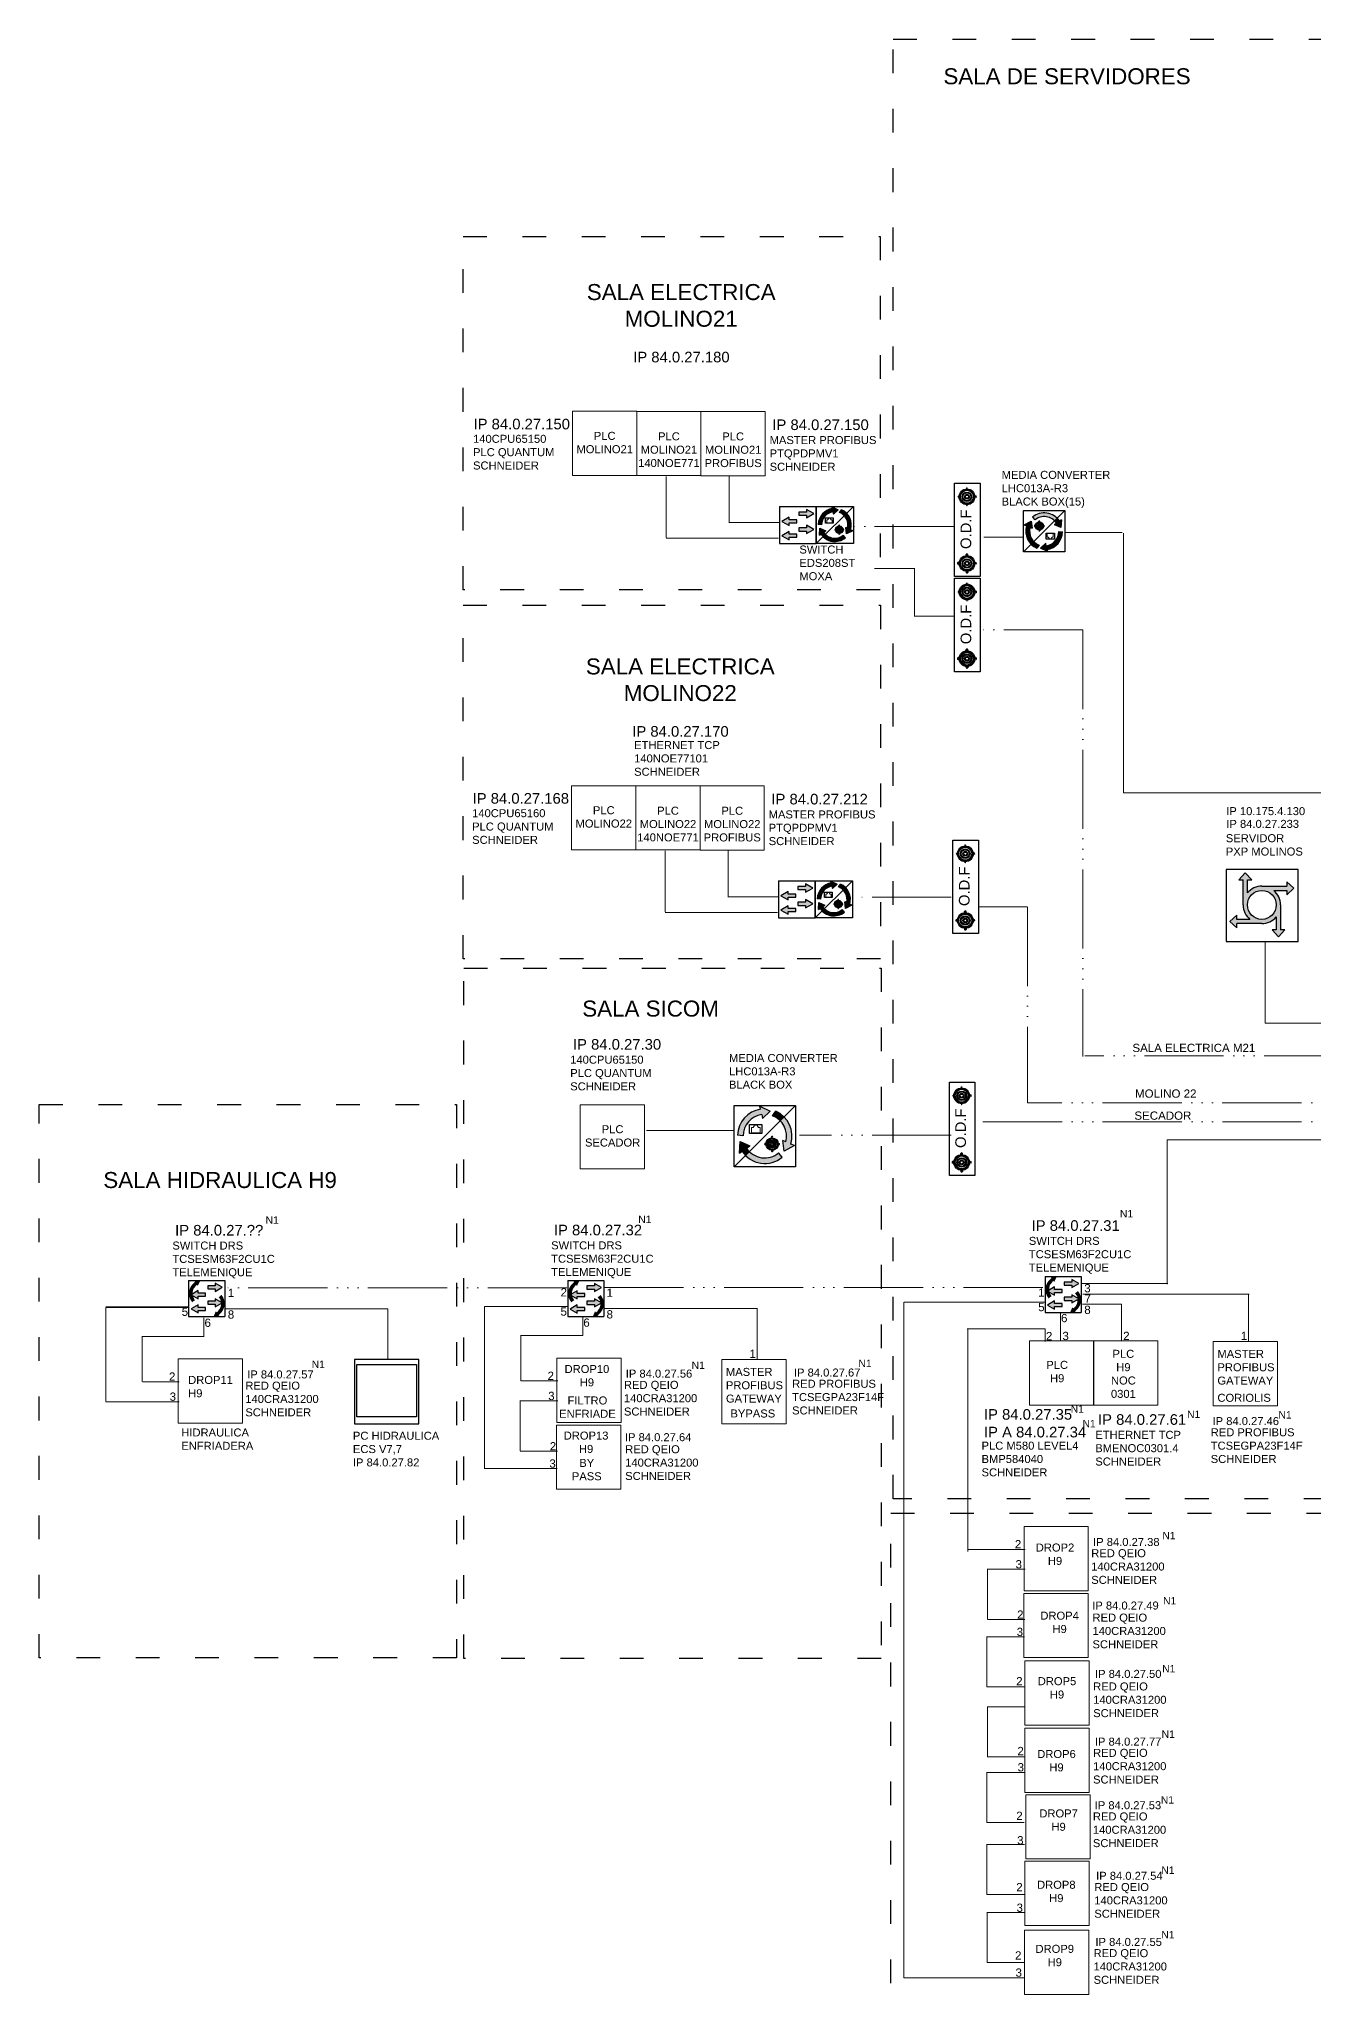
# Model space of a CAD drawing. Header units: millimetres. Extents: x 613 to 2691, y 4464 to 5516.
# Drawn here: x 663 to 1050, y 4907 to 5501 of the extents above; entities that cross this region are included whole.
import ezdxf
from ezdxf.enums import TextEntityAlignment as Align

# ---------------------------------------------------------------- set-up
doc = ezdxf.new("R2010")
doc.units = ezdxf.units.MM
doc.linetypes.add('ACAD_ISO03W100', pattern=[30, 12, -18])
doc.linetypes.add('ACAD_ISO06W100', pattern=[36, 24, -3, 0, -3, 0, -3, 0, -3])
doc.layers.add('LETRAS', color=7, linetype='Continuous', lineweight=5)
doc.layers.add('RACK', color=7, linetype='Continuous', lineweight=30)
doc.layers.add('Línea F.O', color=7, linetype='ACAD_ISO06W100')
doc.layers.add('SEGMENTADA', color=7, linetype='ACAD_ISO03W100')
doc.styles.get("Standard").update_dxf_attribs({"font": 'arial.ttf'})

# ---------------------------------------------------------------- blocks, each defined once
blk = doc.blocks.new('pc')
blk.add_lwpolyline([(7.77, 8.9), (-12.31, 8.9), (-12.31, -11.17), (7.77, -11.17)], close=True)
at = {"layer": 'Línea F.O'}
blk.add_lwpolyline([(-11.57, 7.31), (7.09, 7.31), (7.09, -9.03), (-11.57, -9.03)], close=True, dxfattribs=at)
blk = doc.blocks.new('Conversor Ethernet-FO')
h = blk.add_hatch(color=256)
h.dxf.hatch_style = 1
h.paths.add_polyline_path([(0.00454, 0.00483), (0.00576, 0.00605, 0.387732), (-0.00573, 0.00659), (-0.00461, 0.00527, -0.38711)])
h = blk.add_hatch(color=256)
h.dxf.hatch_style = 1
h.paths.add_polyline_path([(-0.00685, 0.00179), (-0.00594, 0.0014), (-0.00635, 0.00466), (-0.00956, 0.00298), (-0.00845, 0.00249, 0.276597), (-0.00631, -0.00601), (-0.00508, -0.00479, -0.268518)])
h = blk.add_hatch(color=256)
h.dxf.hatch_style = 1
h.paths.add_polyline_path([(-0.00478, 0.00268, 0.553301), (-0.00478, 0.00229), (-0.00448, 0.00229, -0.025083), (-0.00449, 0.00248, -0.025934), (-0.00448, 0.00268)])
h.paths.add_polyline_path([(-0.00034, 0.00268), (-0.00064, 0.00268, -0.026557), (-0.00063, 0.00248, -0.024461), (-0.00064, 0.00229), (-0.00034, 0.00229, 0.553301)])
h.paths.add_polyline_path([(-0.00276, 0.0044, -0.051051), (-0.00236, 0.0044), (-0.00236, 0.0047, 0.553301), (-0.00276, 0.0047)])
h.paths.add_polyline_path([(-0.00276, 0.00026, 0.553301), (-0.00236, 0.00026), (-0.00236, 0.00056, -0.051051), (-0.00276, 0.00056)])
h = blk.add_hatch(color=256)
h.dxf.hatch_style = 1
h.paths.add_polyline_path([(-0.00449, 0.00248, 1), (-0.00063, 0.00248, 1)])
h.paths.add_polyline_path([(-0.00097, 0.00248, -1), (-0.00415, 0.00248, -1)], flags=16)
h.paths.add_polyline_path([(-0.00139, 0.00248, -1), (-0.00373, 0.00248, -1)], flags=0)
h.paths.add_polyline_path([(-0.00158, 0.00248, -1), (-0.00354, 0.00248, -1)], flags=0)
h.paths.add_polyline_path([(-0.00198, 0.00248, -1), (-0.00314, 0.00248, -1)], flags=0)
h.paths.add_polyline_path([(-0.00216, 0.00248, -1), (-0.00296, 0.00248, -1)], flags=0)
h = blk.add_hatch(color=256)
h.dxf.hatch_style = 1
h.paths.add_polyline_path([(-0.00373, 0.00248, 1), (-0.00139, 0.00248, 1)])
h.paths.add_polyline_path([(-0.00158, 0.00248, -1), (-0.00354, 0.00248, -1)], flags=16)
h.paths.add_polyline_path([(-0.00198, 0.00248, -1), (-0.00314, 0.00248, -1)], flags=0)
h.paths.add_polyline_path([(-0.00216, 0.00248, -1), (-0.00296, 0.00248, -1)], flags=0)
h = blk.add_hatch(color=256)
h.dxf.hatch_style = 1
h.paths.add_polyline_path([(-0.00314, 0.00248, 1), (-0.00198, 0.00248, 1)])
h.paths.add_polyline_path([(-0.00216, 0.00248, -1), (-0.00296, 0.00248, -1)], flags=16)
h = blk.add_hatch(color=256)
h.dxf.hatch_style = 1
h.paths.add_polyline_path([(0.00765, 0.00532), (0.00683, 0.00475, 0.049421), (0.00576, 0.00605), (0.00454, 0.00483, -0.050348), (0.0054, 0.00377), (0.00439, 0.00308), (0.00738, 0.00171)])
h = blk.add_hatch(color=256)
h.dxf.hatch_style = 1
h.paths.add_polyline_path([(-0.00508, -0.00479), (-0.00631, -0.00601, 0.093164), (-0.0037, -0.00779), (-0.00266, -0.00635, -0.106981)])
h = blk.add_hatch(color=256)
h.dxf.hatch_style = 1
h.paths.add_polyline_path([(0.00068, -0.00671), (0.00042, -0.00552), (-0.00198, -0.00776), (0.00125, -0.00938), (0.00104, -0.00841, 0.360133), (0.00825, -0.00026), (0.00653, -0.00003, -0.371354)])
for p, q in [((-0.00984, 0.0096), (0.00931, 0.0096)), ((-0.00984, -0.00954), (-0.00984, 0.0096)), ((0.00931, 0.0096), (-0.00984, -0.00954)), ((-0.00573, 0.00659), (-0.00461, 0.00527)), ((0.00931, 0.0096), (0.00931, -0.00954)), ((-0.00956, 0.00298), (-0.00635, 0.00466)), ((-0.00956, 0.00298), (-0.00845, 0.00249)), ((-0.00685, 0.00179), (-0.00594, 0.0014)), ((-0.00635, 0.00466), (-0.00594, 0.0014)), ((-0.00448, 0.00268), (-0.00478, 0.00268)), ((-0.00448, 0.00229), (-0.00478, 0.00229)), ((-0.00276, 0.00441), (-0.00276, 0.0047)), ((-0.00236, 0.00441), (-0.00236, 0.0047)), ((-0.00236, 0.00056), (-0.00236, 0.00026)), ((-0.00064, 0.00268), (-0.00034, 0.00268)), ((-0.00064, 0.00229), (-0.00034, 0.00229)), ((0.0054, 0.00377), (0.00439, 0.00308)), ((0.00738, 0.00171), (0.00439, 0.00308)), ((0.00765, 0.00532), (0.00683, 0.00475)), ((0.00765, 0.00532), (0.00738, 0.00171)), ((-0.00198, -0.00776), (0.00042, -0.00552)), ((0.00068, -0.00671), (0.00042, -0.00552)), ((0.00653, -0.00003), (0.00825, -0.00026)), ((0.00931, -0.00954), (-0.00984, -0.00954)), ((-0.00266, -0.00635), (-0.0037, -0.00779)), ((0.00125, -0.00938), (-0.00198, -0.00776)), ((0.00104, -0.00841), (0.00125, -0.00938))]:
    blk.add_line(p, q)
blk.add_lwpolyline([(0.00061, -0.00086), (0.00446, -0.00086), (0.00446, -0.00359), (0.00061, -0.00359)], close=True)
for radius in [0.00193, 0.00159, 0.00117, 0.000976, 0.000584, 0.000396]:
    blk.add_circle((-0.00256, 0.00248), radius)
for centre, radius, start, end in [((-0.00028, 0.00002), 0.00853, 33.6411, 129.72999), ((-0.00028, 0.00002), 0.0068, 33.4186, 129.59548), ((-0.00028, 0.00002), 0.00853, 163.19641, 246.33177), ((-0.00028, 0.00002), 0.0068, 164.93063, 249.47743), ((-0.00466, 0.00248), 0.000232, 122.08839, 237.91161), ((-0.00256, 0.00458), 0.000232, 32.08839, 147.91161), ((-0.00256, 0.00038), 0.000232, 212.08839, 327.91161), ((-0.00046, 0.00249), 0.000232, 302.08839, 57.91161), ((-0.00028, 0.00002), 0.0068, 278.06545, 359.55615), ((-0.00028, 0.00002), 0.00853, 278.88801, 358.1104)]:
    blk.add_arc(centre, radius, start, end)
at = {"layer": 'RACK', "lineweight": 20}
for p, q in [((0.00387, -0.00104), (0.00113, -0.00104)), ((0.00113, -0.00104), (0.00113, -0.00264)), ((0.00113, -0.00264), (0.00175, -0.00264)), ((0.00175, -0.00264), (0.00175, -0.00302)), ((0.00175, -0.00302), (0.002, -0.00302)), ((0.002, -0.00302), (0.002, -0.00341)), ((0.002, -0.00341), (0.00301, -0.00341)), ((0.00325, -0.00302), (0.00301, -0.00302)), ((0.00301, -0.00302), (0.00301, -0.00341)), ((0.00387, -0.00264), (0.00325, -0.00264)), ((0.00325, -0.00264), (0.00325, -0.00302)), ((0.00387, -0.00104), (0.00387, -0.00264))]:
    blk.add_line(p, q, dxfattribs=at)
blk = doc.blocks.new('Switch')
h = blk.add_hatch(color=256)
h.dxf.hatch_style = 1
h.paths.add_polyline_path([(0.0051, 0.009), (0.0051, 0.0074), (0.0004, 0.0074), (0.0004, 0.0055), (0.0051, 0.0055), (0.0051, 0.0039), (0.0095, 0.0065)])
h.paths.add_polyline_path([(0.0095, -0.0031), (0.0051, -0.0006), (0.0051, -0.0021), (0.0004, -0.0021), (0.0004, -0.0041), (0.0051, -0.0041), (0.0051, -0.0056)])
h.paths.add_polyline_path([(-0.0009, -0.006), (-0.0056, -0.006), (-0.0056, -0.0044), (-0.01, -0.007), (-0.0056, -0.0095), (-0.0056, -0.0079), (-0.0009, -0.0079)])
h.paths.add_polyline_path([(-0.0009, 0.0028), (-0.0056, 0.0028), (-0.0056, 0.0044), (-0.01, 0.0018), (-0.0056, -0.0007), (-0.0056, 0.0009), (-0.0009, 0.0009)])
for p, q in [((-0.0115, 0.0108), (0.011, 0.0108)), ((-0.0115, 0.0108), (-0.0115, -0.0117)), ((-0.0056, 0.0044), (-0.01, 0.0018)), ((-0.01, 0.0018), (-0.0056, -0.0007)), ((-0.0056, 0.0028), (-0.0056, 0.0044)), ((-0.0009, 0.0028), (-0.0056, 0.0028)), ((-0.0056, -0.0007), (-0.0056, 0.0009)), ((-0.0056, 0.0009), (-0.0009, 0.0009)), ((-0.0009, 0.0009), (-0.0009, 0.0028)), ((0.0051, 0.0074), (0.0004, 0.0074)), ((0.0004, 0.0074), (0.0004, 0.0055)), ((0.0004, 0.0055), (0.0051, 0.0055)), ((0.0095, 0.0065), (0.0051, 0.009)), ((0.0051, 0.009), (0.0051, 0.0074)), ((0.0051, 0.0039), (0.0095, 0.0065)), ((0.0051, 0.0055), (0.0051, 0.0039)), ((0.011, 0.0108), (0.011, -0.0005)), ((-0.0115, -0.0117), (0.011, -0.0117)), ((-0.0056, -0.0044), (-0.01, -0.007)), ((-0.01, -0.007), (-0.0056, -0.0095)), ((-0.0056, -0.006), (-0.0056, -0.0044)), ((-0.0009, -0.006), (-0.0056, -0.006)), ((-0.0056, -0.0095), (-0.0056, -0.0079)), ((-0.0056, -0.0079), (-0.0009, -0.0079)), ((-0.0009, -0.0079), (-0.0009, -0.006)), ((0.0051, -0.0021), (0.0004, -0.0021)), ((0.0004, -0.0021), (0.0004, -0.0041)), ((0.0004, -0.0041), (0.0051, -0.0041)), ((0.0095, -0.0031), (0.0051, -0.0006)), ((0.0051, -0.0006), (0.0051, -0.0021)), ((0.0051, -0.0056), (0.0095, -0.0031)), ((0.0051, -0.0041), (0.0051, -0.0056)), ((0.011, -0.0005), (0.011, -0.0117))]:
    blk.add_line(p, q)
blk = doc.blocks.new('O.D.F')
h = blk.add_hatch(color=256)
h.dxf.hatch_style = 1
h.paths.add_polyline_path([(-13.81, 0.17, 0.553301), (-13.81, -0.33), (-13.43, -0.33, -0.025083), (-13.45, -0.08, -0.025934), (-13.43, 0.17)])
h.paths.add_polyline_path([(-8.16, 0.18), (-8.54, 0.18, -0.026557), (-8.53, -0.08, -0.024461), (-8.54, -0.32), (-8.16, -0.32, 0.553301)])
h.paths.add_polyline_path([(-11.24, 2.36, -0.051051), (-10.74, 2.36), (-10.74, 2.74, 0.553301), (-11.24, 2.74)])
h.paths.add_polyline_path([(-11.23, -2.91, 0.553301), (-10.73, -2.91), (-10.73, -2.53, -0.051051), (-11.23, -2.53)])
h = blk.add_hatch(color=256)
h.dxf.hatch_style = 1
h.paths.add_polyline_path([(-13.45, -0.08, 1), (-8.53, -0.08, 1)])
h.paths.add_polyline_path([(-8.96, -0.08, 1), (-13.01, -0.08, 1)], flags=16)
h.paths.add_polyline_path([(-9.5, -0.08, -1), (-12.47, -0.08, -1)], flags=0)
h.paths.add_polyline_path([(-9.74, -0.08, -1), (-12.23, -0.08, -1)], flags=0)
h.paths.add_polyline_path([(-10.24, -0.08, -1), (-11.73, -0.08, -1)], flags=0)
h.paths.add_polyline_path([(-10.48, -0.08, -1), (-11.49, -0.08, -1)], flags=0)
h = blk.add_hatch(color=256)
h.dxf.hatch_style = 1
h.paths.add_polyline_path([(-12.47, -0.08, 1), (-9.5, -0.08, 1)])
h.paths.add_polyline_path([(-9.74, -0.08, -1), (-12.23, -0.08, -1)], flags=16)
h.paths.add_polyline_path([(-10.24, -0.08, -1), (-11.73, -0.08, -1)], flags=0)
h.paths.add_polyline_path([(-10.48, -0.08, -1), (-11.49, -0.08, -1)], flags=0)
h = blk.add_hatch(color=256)
h.dxf.hatch_style = 1
h.paths.add_polyline_path([(-11.73, -0.08, 1), (-10.24, -0.08, 1)])
h.paths.add_polyline_path([(-10.48, -0.08, -1), (-11.49, -0.08, -1)], flags=16)
h = blk.add_hatch(color=256)
h.dxf.hatch_style = 1
h.paths.add_polyline_path([(7.02, 0.17, 0.553301), (7.02, -0.33), (7.39, -0.33, -0.025083), (7.38, -0.08, -0.025934), (7.4, 0.17)])
h.paths.add_polyline_path([(12.67, 0.18), (12.29, 0.18, -0.026557), (12.3, -0.08, -0.024461), (12.29, -0.32), (12.67, -0.32, 0.553301)])
h.paths.add_polyline_path([(9.59, 2.36, -0.051051), (10.09, 2.36), (10.09, 2.74, 0.553301), (9.59, 2.74)])
h.paths.add_polyline_path([(9.59, -2.91, 0.553301), (10.1, -2.91), (10.1, -2.53, -0.051051), (9.59, -2.53)])
h = blk.add_hatch(color=256)
h.dxf.hatch_style = 1
h.paths.add_polyline_path([(7.38, -0.08, 1), (12.3, -0.08, 1)])
h.paths.add_polyline_path([(11.86, -0.08, 1), (7.82, -0.08, 1)], flags=16)
h.paths.add_polyline_path([(11.33, -0.08, -1), (8.36, -0.08, -1)], flags=0)
h.paths.add_polyline_path([(11.09, -0.08, -1), (8.6, -0.08, -1)], flags=0)
h.paths.add_polyline_path([(10.59, -0.08, -1), (9.1, -0.08, -1)], flags=0)
h.paths.add_polyline_path([(10.35, -0.08, -1), (9.34, -0.08, -1)], flags=0)
h = blk.add_hatch(color=256)
h.dxf.hatch_style = 1
h.paths.add_polyline_path([(8.36, -0.08, 1), (11.33, -0.08, 1)])
h.paths.add_polyline_path([(11.09, -0.08, -1), (8.6, -0.08, -1)], flags=16)
h.paths.add_polyline_path([(10.59, -0.08, -1), (9.1, -0.08, -1)], flags=0)
h.paths.add_polyline_path([(10.35, -0.08, -1), (9.34, -0.08, -1)], flags=0)
h = blk.add_hatch(color=256)
h.dxf.hatch_style = 1
h.paths.add_polyline_path([(9.1, -0.08, 1), (10.59, -0.08, 1)])
h.paths.add_polyline_path([(10.35, -0.08, -1), (9.34, -0.08, -1)], flags=16)
for p, q in [((-13.43, 0.17), (-13.81, 0.17)), ((-11.24, 2.37), (-11.24, 2.74)), ((-10.74, 2.37), (-10.74, 2.74)), ((-8.54, 0.18), (-8.16, 0.18)), ((-13.43, -0.33), (-13.81, -0.33)), ((-10.73, -2.53), (-10.73, -2.91)), ((-8.54, -0.32), (-8.16, -0.32)), ((10.1, -2.53), (10.1, -2.91))]:
    blk.add_line(p, q)
blk.add_lwpolyline([(-15.06, 3.77), (14.13, 3.77), (14.13, -4.24), (-15.06, -4.24)], close=True)
for centre, radius in [((-10.99, -0.08), 2.46), ((-10.99, -0.08), 2.02), ((-10.99, -0.08), 1.48), ((-10.99, -0.08), 1.24), ((-10.99, -0.08), 0.743), ((-10.99, -0.08), 0.504), ((9.84, -0.08), 2.46), ((9.84, -0.08), 2.02), ((9.84, -0.08), 1.48), ((9.84, -0.08), 1.24), ((9.84, -0.08), 0.743), ((9.84, -0.08), 0.504)]:
    blk.add_circle(centre, radius)
for centre, start, end in [((-13.65, -0.08), 122.08839, 237.91161), ((-10.99, 2.59), 32.08839, 147.91161), ((-8.32, -0.07), 302.08839, 57.91161), ((-10.98, -2.75), 212.08839, 327.91161), ((9.85, -2.75), 212.08839, 327.91161)]:
    blk.add_arc(centre, 0.296, start, end)
at = {"insert": (-6.48, 1.91), "char_height": 3.316, "attachment_point": 1}
blk.add_mtext_dynamic_manual_height_columns('O.D.F', width=5.7817, gutter_width=16.58, heights=[0], dxfattribs=at)
blk = doc.blocks.new('SwitchDRS')
h = blk.add_hatch(color=256)
h.dxf.hatch_style = 1
h.paths.add_polyline_path([(-0.0076, 0.0075), (-0.0088, 0.0087, 0.387732), (-0.0093, -0.0028), (-0.008, -0.0017, -0.38711)])
h = blk.add_hatch(color=256)
h.dxf.hatch_style = 1
h.paths.add_polyline_path([(0.0051, 0.009), (0.0051, 0.0074), (0.0004, 0.0074), (0.0004, 0.0055), (0.0051, 0.0055), (0.0051, 0.0039), (0.0095, 0.0065)])
h.paths.add_polyline_path([(0.0095, -0.0031), (0.0051, -0.0006), (0.0051, -0.0021), (0.0004, -0.0021), (0.0004, -0.0041), (0.0051, -0.0041), (0.0051, -0.0056)])
h.paths.add_polyline_path([(-0.0009, -0.006), (-0.0056, -0.006), (-0.0056, -0.0044), (-0.01, -0.007), (-0.0056, -0.0095), (-0.0056, -0.0079), (-0.0009, -0.0079)])
h.paths.add_polyline_path([(-0.0009, 0.0028), (-0.0056, 0.0028), (-0.0056, 0.0044), (-0.01, 0.0018), (-0.0056, -0.0007), (-0.0056, 0.0009), (-0.0009, 0.0009)])
h = blk.add_hatch(color=256)
h.dxf.hatch_style = 1
h.paths.add_polyline_path([(-0.008, 0.0106), (-0.0075, 0.0098, 0.049421), (-0.0088, 0.0087), (-0.0076, 0.0075, -0.050348), (-0.0065, 0.0084), (-0.0058, 0.0074), (-0.0044, 0.0103)])
h = blk.add_hatch(color=256)
h.dxf.hatch_style = 1
h.paths.add_polyline_path([(0.0073, -0.0085), (0.0085, -0.0097, 0.387732), (0.009, 0.0018), (0.0077, 0.0006, -0.38711)])
h = blk.add_hatch(color=256)
h.dxf.hatch_style = 1
h.paths.add_polyline_path([(0.0078, -0.0116), (0.0072, -0.0108, 0.049421), (0.0085, -0.0097), (0.0073, -0.0085, -0.050348), (0.0062, -0.0094), (0.0055, -0.0084), (0.0042, -0.0114)])
for p, q in [((-0.0115, 0.0108), (0.011, 0.0108)), ((-0.0115, 0.0108), (-0.0115, -0.0117)), ((-0.0056, 0.0044), (-0.01, 0.0018)), ((-0.01, 0.0018), (-0.0056, -0.0007)), ((-0.0056, 0.0028), (-0.0056, 0.0044)), ((-0.0009, 0.0028), (-0.0056, 0.0028)), ((-0.0056, -0.0007), (-0.0056, 0.0009)), ((-0.0056, 0.0009), (-0.0009, 0.0009)), ((-0.0009, 0.0009), (-0.0009, 0.0028)), ((0.0051, 0.0074), (0.0004, 0.0074)), ((0.0004, 0.0074), (0.0004, 0.0055)), ((0.0004, 0.0055), (0.0051, 0.0055)), ((0.0095, 0.0065), (0.0051, 0.009)), ((0.0051, 0.009), (0.0051, 0.0074)), ((0.0051, 0.0039), (0.0095, 0.0065)), ((0.0051, 0.0055), (0.0051, 0.0039)), ((0.011, 0.0108), (0.011, -0.0005)), ((-0.0115, -0.0117), (0.011, -0.0117)), ((-0.0056, -0.0044), (-0.01, -0.007)), ((-0.01, -0.007), (-0.0056, -0.0095)), ((-0.0056, -0.006), (-0.0056, -0.0044)), ((-0.0009, -0.006), (-0.0056, -0.006)), ((-0.0056, -0.0095), (-0.0056, -0.0079)), ((-0.0056, -0.0079), (-0.0009, -0.0079)), ((-0.0009, -0.0079), (-0.0009, -0.006)), ((0.0051, -0.0021), (0.0004, -0.0021)), ((0.0004, -0.0021), (0.0004, -0.0041)), ((0.0004, -0.0041), (0.0051, -0.0041)), ((0.0095, -0.0031), (0.0051, -0.0006)), ((0.0051, -0.0006), (0.0051, -0.0021)), ((0.0051, -0.0056), (0.0095, -0.0031)), ((0.0051, -0.0041), (0.0051, -0.0056)), ((0.011, -0.0005), (0.011, -0.0117))]:
    blk.add_line(p, q)
for centre, start, end in [((-0.0027, 0.0027), 123.4186, 219.5955), ((0.0025, -0.0037), 303.4186, 39.5955)]:
    blk.add_arc(centre, 0.0068, start, end)
blk = doc.blocks.new('Servidor')
h = blk.add_hatch(color=256)
h.dxf.hatch_style = 1
h.paths.add_polyline_path([(0.01001, 0.00518), (0.0078, 0.0072), (0.0078, 0.00585), (0, 0.00585, 0.223604), (-0.00451, 0.00373), (-0.00451, 0.0078), (-0.00317, 0.0078), (-0.00518, 0.01001), (-0.0072, 0.0078), (-0.00585, 0.0078), (-0.00585, 0, 0.223604), (-0.00373, -0.00451), (-0.0078, -0.00451), (-0.0078, -0.00317), (-0.01001, -0.00518), (-0.0078, -0.0072), (-0.0078, -0.00585), (0, -0.00585, 0.223604), (0.00451, -0.00373), (0.00451, -0.0078), (0.00317, -0.0078), (0.00518, -0.01001), (0.0072, -0.0078), (0.00585, -0.0078), (0.00585, 0, 0.223604), (0.00373, 0.00451), (0.0078, 0.00451), (0.0078, 0.00317)])
h.paths.add_polyline_path([(0.00451, 0, -1), (-0.00451, 0, -1)], flags=16)
for p, q in [((-0.01112, 0.01109), (-0.01112, -0.01141)), ((0.01138, 0.01109), (-0.01112, 0.01109)), ((-0.0072, 0.0078), (-0.00518, 0.01001)), ((-0.0072, 0.0078), (-0.00585, 0.0078)), ((-0.00585, 0), (-0.00585, 0.0078)), ((-0.00518, 0.01001), (-0.00317, 0.0078)), ((-0.00451, 0.00373), (-0.00451, 0.0078)), ((-0.00451, 0.0078), (-0.00317, 0.0078)), ((0.0078, 0.0072), (0.0078, 0.00585)), ((0.0078, 0.0072), (0.01001, 0.00518)), ((0.01138, -0.01141), (0.01138, 0.01109)), ((0, 0.00585), (0.0078, 0.00585)), ((0.00373, 0.00451), (0.0078, 0.00451)), ((0.00585, 0), (0.00585, -0.0078)), ((0.01001, 0.00518), (0.0078, 0.00317)), ((0.0078, 0.00451), (0.0078, 0.00317)), ((-0.01001, -0.00518), (-0.0078, -0.00317)), ((-0.0078, -0.0072), (-0.01001, -0.00518)), ((-0.0078, -0.00451), (-0.0078, -0.00317)), ((-0.00373, -0.00451), (-0.0078, -0.00451)), ((0, -0.00585), (-0.0078, -0.00585)), ((-0.0078, -0.0072), (-0.0078, -0.00585)), ((0.00451, -0.00373), (0.00451, -0.0078)), ((-0.01112, -0.01141), (0.01138, -0.01141)), ((0.00451, -0.0078), (0.00317, -0.0078)), ((0.00518, -0.01001), (0.00317, -0.0078)), ((0.0072, -0.0078), (0.00518, -0.01001)), ((0.0072, -0.0078), (0.00585, -0.0078))]:
    blk.add_line(p, q)
blk.add_circle((0, 0), 0.00451)
for start, end in [(180, 230.41687), (90, 140.41687), (0, 50.41687), (270, 320.41687)]:
    blk.add_arc((0, 0), 0.00585, start, end)

msp = doc.modelspace()

# ---------------------------------------------------------------- linework, layer by layer
at = {"color": 3, "lineweight": 0}
for p, q in [((853.57, 5349.57), (853.57, 5368.06)), ((872.62, 5354.09), (872.62, 5368.09)), ((887.79, 5354.11), (872.61, 5354.11)), ((887.58, 5349.44), (853.53, 5349.44)), ((991.82, 5351.14), (974.44, 5351.14)), ((992.17, 5272.23), (992.17, 5350.86)), ((1159.43, 5272.2), (992.17, 5272.2)), ((853.29, 5236.12), (853.29, 5254.61)), ((872.33, 5240.64), (872.33, 5254.64)), ((887.5, 5240.66), (872.32, 5240.66)), ((887.3, 5235.99), (853.25, 5235.99)), ((1035.19, 5202.44), (1035.19, 5226.87)), ((1179.09, 5202.44), (1035.19, 5202.44)), ((874, 5169.85), (847.65, 5169.85)), ((1154.88, 5167.09), (1005.43, 5167.09)), ((1005.47, 5123.32), (1005.47, 5167.05)), ((1005.62, 5123.49), (979.62, 5123.49)), ((1030.35, 5120.33), (979.9, 5120.33)), ((1030.1, 5105.94), (1030.1, 5120.3)), ((708.76, 5116.44), (683.68, 5116.44)), ((708.82, 5116.27), (683.74, 5116.27)), ((683.74, 5087.73), (683.74, 5116.27)), ((769.15, 5115.88), (720.13, 5115.88)), ((769.22, 5100.76), (769.22, 5115.87)), ((823.58, 5116.51), (798.51, 5116.51)), ((798.51, 5067.31), (798.51, 5116.5)), ((880.97, 5115.95), (834.96, 5115.95)), ((881.11, 5100.49), (881.11, 5116.07)), ((925.64, 4913.12), (925.64, 5117.86)), ((968.4, 5117.86), (925.73, 5117.86)), ((973.07, 5106.14), (973.07, 5114.58)), ((991.63, 5117.3), (979.77, 5117.3)), ((991.61, 5106.21), (991.61, 5117.3)), ((713.43, 5107.67), (713.43, 5113.16)), ((828.26, 5107.73), (828.26, 5113.22)), ((968.44, 5109.82), (944.79, 5109.82)), ((944.98, 5042.31), (944.98, 5109.7)), ((968.43, 5105.96), (968.43, 5109.82)), ((694.72, 5093.83), (694.72, 5107.58)), ((713.56, 5107.49), (694.78, 5107.49)), ((809.49, 5094.06), (809.49, 5107.82)), ((828.33, 5107.73), (809.55, 5107.73)), ((705.95, 5093.74), (694.78, 5093.74)), ((820.72, 5093.98), (809.55, 5093.98)), ((705.96, 5087.69), (683.73, 5087.69)), ((820.73, 5087.93), (809.22, 5087.93)), ((809.29, 5072.79), (809.29, 5087.93)), ((820.66, 5072.72), (809.29, 5072.72)), ((820.54, 5067.47), (798.37, 5067.47)), ((962.38, 5042.95), (945.17, 5042.95)), ((962.39, 5036.91), (950.88, 5036.91)), ((950.95, 5021.77), (950.95, 5036.91)), ((962.32, 5021.7), (950.95, 5021.7)), ((962.2, 5016.44), (950.7, 5016.44)), ((950.77, 5001.31), (950.77, 5016.44)), ((962.13, 5001.24), (950.77, 5001.24)), ((962.39, 4995.24), (950.88, 4995.24)), ((950.95, 4980.11), (950.95, 4995.24)), ((962.32, 4980.04), (950.95, 4980.04)), ((962.2, 4975.34), (950.7, 4975.34)), ((950.77, 4960.2), (950.77, 4975.34)), ((962.13, 4960.13), (950.77, 4960.13)), ((962.17, 4953.53), (950.67, 4953.53)), ((950.74, 4938.39), (950.74, 4953.53)), ((962.1, 4938.32), (950.74, 4938.32)), ((962.29, 4932.92), (950.79, 4932.92)), ((950.86, 4917.79), (950.86, 4932.92)), ((962.22, 4913.11), (925.64, 4913.11)), ((962.22, 4917.72), (950.86, 4917.72))]:
    msp.add_line(p, q, dxfattribs=at)
at = {"lineweight": 0}
for points in [[(825.16, 5387.83), (844.64, 5387.83), (844.64, 5368.36), (825.16, 5368.36)], [(844.63, 5387.82), (864.12, 5387.82), (864.12, 5368.35), (844.63, 5368.35)], [(864.12, 5387.8), (883.6, 5387.8), (883.6, 5368.33), (864.12, 5368.33)], [(824.87, 5274.38), (844.36, 5274.38), (844.36, 5254.91), (824.87, 5254.91)], [(844.35, 5274.37), (863.83, 5274.37), (863.83, 5254.9), (844.35, 5254.9)], [(863.83, 5274.36), (883.31, 5274.36), (883.31, 5254.89), (863.83, 5254.89)], [(827.55, 5177.71), (847.03, 5177.71), (847.03, 5158.24), (827.55, 5158.24)], [(963.67, 5106.12), (983.15, 5106.12), (983.15, 5086.65), (963.67, 5086.65)], [(983.17, 5106.12), (1002.65, 5106.12), (1002.65, 5086.65), (983.17, 5086.65)], [(1019.43, 5105.92), (1038.91, 5105.92), (1038.91, 5086.45), (1019.43, 5086.45)], [(705.62, 5100.66), (725.11, 5100.66), (725.11, 5081.19), (705.62, 5081.19)], [(820.39, 5100.89), (839.88, 5100.89), (839.88, 5081.42), (820.39, 5081.42)], [(870.44, 5100.47), (889.92, 5100.47), (889.92, 5081), (870.44, 5081)], [(820.35, 5080.62), (839.84, 5080.62), (839.84, 5061.15), (820.35, 5061.15)], [(962.05, 5049.87), (981.54, 5049.87), (981.54, 5030.4), (962.05, 5030.4)], [(962.01, 5029.6), (981.5, 5029.6), (981.5, 5010.13), (962.01, 5010.13)], [(962.33, 5009.16), (981.81, 5009.16), (981.81, 4989.69), (962.33, 4989.69)], [(962.33, 4988.73), (981.81, 4988.73), (981.81, 4969.26), (962.33, 4969.26)], [(962.64, 4968.61), (982.13, 4968.61), (982.13, 4949.14), (962.64, 4949.14)], [(962.33, 4948.48), (981.81, 4948.48), (981.81, 4929.01), (962.33, 4929.01)], [(962.22, 4927.54), (981.7, 4927.54), (981.7, 4908.07), (962.22, 4908.07)]]:
    msp.add_lwpolyline(points, close=True, dxfattribs=at)
at = {"layer": 'Línea F.O', "color": 1, "lineweight": 0}
for p, q in [((940.77, 5352.92), (910.43, 5352.92)), ((961.97, 5349.69), (949.82, 5349.69)), ((928.84, 5340.24), (916.69, 5340.24)), ((928.88, 5340.3), (928.88, 5325.64)), ((940.99, 5325.76), (928.85, 5325.76)), ((979.92, 5321.59), (949.36, 5321.59)), ((979.92, 5321.59), (979.92, 5192.27)), ((939.99, 5240.61), (910.25, 5240.61)), ((963.02, 5237.71), (948.57, 5237.71)), ((963.09, 5237.64), (963.09, 5178.3)), ((1167.73, 5192.55), (980.51, 5192.55)), ((1155.06, 5178.31), (963.09, 5178.31)), ((939.99, 5168.51), (894.02, 5168.51)), ((1155.09, 5172.49), (948.26, 5172.49)), ((823.48, 5122.21), (720.13, 5122.21)), ((967.74, 5122.27), (834.95, 5122.27))]:
    msp.add_line(p, q, dxfattribs=at)
at = {"layer": 'SEGMENTADA', "ltscale": 0.6}
for points in [[(922.37, 5500.62), (1468.05, 5500.62), (1468.05, 5058.29), (922.37, 5058.29)], [(792, 5440.83), (918.49, 5440.83), (918.49, 5333.71), (792, 5333.71)], [(792.03, 5329.04), (918.52, 5329.04), (918.52, 5221.92), (792.03, 5221.92)], [(792.24, 5219.13), (918.73, 5219.13), (918.73, 5009.91), (792.24, 5009.91)], [(663.49, 5177.75), (789.99, 5177.75), (789.99, 5010.05), (663.49, 5010.05)], [(921.64, 5053.92), (1062.96, 5053.92), (1062.96, 4893.44), (921.64, 4893.44)]]:
    msp.add_lwpolyline(points, close=True, dxfattribs=at)

# ---------------------------------------------------------------- block references
at = {"lineweight": 0}
for name, p, xscale, yscale, zscale, rotation in [('O.D.F', (944.67, 5352.39), 0.9701928948945391, 0.9701928948945391, 0.9701928948945391, 90), ('Conversor Ethernet-FO', (904.52, 5353.41), 589.6483023455023, 589.6483023455023, 589.6483023455023, 180), ('O.D.F', (944.68, 5323.54), 0.9701928948945391, 0.9701928948945391, 0.9701928948945391, 90), ('O.D.F', (944.17, 5244.19), 0.9701928948945391, 0.9701928948945391, 0.9701928948945391, 90), ('Conversor Ethernet-FO', (904.23, 5239.96), 589.6483023455023, 589.6483023455023, 589.6483023455023, 180), ('O.D.F', (943.07, 5170.87), 0.9701928948945391, 0.9701928948945391, 0.9701928948945391, 90), ('Conversor Ethernet-FO', (883.19, 5168.19), 970.1928948945391, 970.1928948945391, 970.1928948945391, 180)]:
    msp.add_blockref(name, p, dxfattribs=dict(at, xscale=xscale, yscale=yscale, zscale=zscale, rotation=rotation))
for name, p, xscale, yscale, zscale in [('Switch', (893.6, 5353.59), 497.5348178946355, 497.5348178946355, 497.5348178946355), ('Switch', (893.31, 5240.14), 497.5348178946355, 497.5348178946355, 497.5348178946355), ('Servidor', (1034.15, 5238.25), 970.1928948945391, 970.1928948945391, 970.1928948945391)]:
    msp.add_blockref(name, p, dxfattribs=dict(at, xscale=xscale, yscale=yscale, zscale=zscale))
for name, p, xscale, yscale, zscale in [('Conversor Ethernet-FO', (968.37, 5351.46), 653.943192686536, 653.943192686536, 653.943192686536), ('SwitchDRS', (714.39, 5119.21), 486, 486, 486), ('SwitchDRS', (829.34, 5119.17), 486, 486, 486), ('SwitchDRS', (974.02, 5120.37), 486, 486, 486)]:
    msp.add_blockref(name, p, dxfattribs=dict(xscale=xscale, yscale=yscale, zscale=zscale))
at = {"layer": 'Línea F.O', "lineweight": 0, "xscale": 0.9701928948945391, "yscale": 0.9701928948945391, "zscale": 0.9701928948945391}
msp.add_blockref('pc', (771.01, 5091.86), dxfattribs=at)

# ---------------------------------------------------------------- texts
at = {"lineweight": 0, "attachment_point": 1}
for s, width, heights, insert, char_height in [('SALA DE SERVIDORES', 97.0797, [0], (937.62, 5491.79), 4.851), ('\\pxqc;SALA ELECTRICA\\PMOLINO21', 97.0797, [0], (809.59, 5426.4), 4.851), ('140CPU65150\\PPLC QUANTUM\\PSCHNEIDER', 49.51, [0], (795.03, 5380.71), 2.4255), ('MASTER PROFIBUS\\PPTQPDPMV1\\PSCHNEIDER', 49.51, [0], (884.94, 5380.33), 2.4255), ('MEDIA CONVERTER\\PLHC013A-R3\\PBLACK BOX(15)', 49.51, [0], (955.27, 5369.79), 2.4255), ('SWITCH \\PEDS208ST\\PMOXA', 49.51, [14.73], (893.95, 5347.16), 2.425), ('\\pxqc;SALA ELECTRICA\\PMOLINO22', 97.0797, [0], (809.31, 5312.95), 4.851), ('ETHERNET TCP\\P140NOE77101\\PSCHNEIDER', 49.51, [0], (843.86, 5287.9), 2.4255), ('140CPU65160\\PPLC QUANTUM\\PSCHNEIDER', 49.51, [0], (794.75, 5267.26), 2.4255), ('MASTER PROFIBUS\\PPTQPDPMV1\\PSCHNEIDER', 49.51, [0], (884.65, 5266.88), 2.4255), ('IP 10.175.4.130', 73.6273, [0], (1023.35, 5267.88), 2.4255), ('IP 84.0.27.233', 73.6273, [0], (1023.38, 5264.02), 2.4255), ('SERVIDOR \\PPXP MOLINOS', 73.6273, [0], (1023.23, 5259.68), 2.4255), ('SALA SICOM', 97.0797, [0], (828.14, 5209.26), 4.851), ('140CPU65150\\PPLC QUANTUM\\PSCHNEIDER', 49.51, [0], (824.49, 5192.56), 2.4255), ('MEDIA CONVERTER\\PLHC013A-R3\\PBLACK BOX', 49.51, [0], (872.62, 5193.07), 2.4255), ('SALA HIDRAULICA H9', 97.0797, [0], (682.95, 5157.3), 4.851), ('SWITCH DRS\\PTCSESM63F2CU1C\\PTELEMENIQUE', 49.51, [0], (703.88, 5136.23), 2.4255), ('SWITCH DRS\\PTCSESM63F2CU1C\\PTELEMENIQUE', 49.51, [0], (818.71, 5136.29), 2.4255), ('SWITCH DRS\\PTCSESM63F2CU1C\\PTELEMENIQUE', 49.51, [0], (963.52, 5137.65), 2.4255), ('RED QEIO\\P140CRA31200\\PSCHNEIDER', 49.51, [0], (726, 5093.78), 2.4255), ('RED QEIO\\P140CRA31200\\PSCHNEIDER', 49.51, [0], (840.77, 5094.02), 2.4255), ('RED PROFIBUS\\PTCSEGPA23F14F\\PSCHNEIDER', 49.51, [0], (891.75, 5094.35), 2.4255), ('HIDRAULICA\\PENFRIADERA', 49.51, [0], (706.59, 5079.58), 2.425), ('ETHERNET TCP\\PBMENOC0301.4\\PSCHNEIDER', 49.51, [0], (983.66, 5078.87), 2.4255), ('RED PROFIBUS\\PTCSEGPA23F14F\\PSCHNEIDER', 49.51, [0], (1018.65, 5079.64), 2.4255), ('RED QEIO\\P140CRA31200\\PSCHNEIDER', 49.51, [0], (841.15, 5074.5), 2.4255), ('PLC M580 LEVEL4\\PBMP584040\\PSCHNEIDER', 49.51, [0], (949.18, 5075.59), 2.4255), ('RED QEIO\\P140CRA31200\\PSCHNEIDER', 49.51, [0], (982.43, 5043), 2.4255), ('RED QEIO\\P140CRA31200\\PSCHNEIDER', 49.51, [0], (982.81, 5023.48), 2.4255), ('RED QEIO\\P140CRA31200\\PSCHNEIDER', 49.51, [0], (983.02, 5002.62), 2.4255), ('RED QEIO\\P140CRA31200\\PSCHNEIDER', 49.51, [0], (982.98, 4982.5), 2.4255), ('RED QEIO\\P140CRA31200\\PSCHNEIDER', 49.51, [0], (982.93, 4963.23), 2.4255), ('RED QEIO\\P140CRA31200\\PSCHNEIDER', 49.51, [0], (983.36, 4941.83), 2.4255), ('RED QEIO\\P140CRA31200\\PSCHNEIDER', 49.51, [0], (983.15, 4921.8), 2.4255)]:
    msp.add_mtext_dynamic_manual_height_columns(s, width=width, gutter_width=12.13, heights=heights, dxfattribs=dict(at, insert=insert, char_height=char_height))
at = {"layer": 'LETRAS', "lineweight": 0}
for p in [(734.14, 5142.74), (847.11, 5142.96), (993.13, 5144.65), (748.12, 5099.04), (863.28, 5098.75), (913.86, 5099.29), (978.21, 5085.5), (1013.49, 5083.89), (1041.18, 5083.72), (981.77, 5081.06), (1005.99, 5047.13), (1006.21, 5027.37), (1005.93, 5006.78), (1005.77, 4986.94), (1005.52, 4967.03), (1005.69, 4945.74), (1005.69, 4926.18)]:
    msp.add_text('N1', height=2.242, dxfattribs=at).set_placement(p, align=Align.MIDDLE)
at = {"layer": 'Línea F.O', "char_height": 2.5, "attachment_point": 1}
for s, width, insert in [('SALA ELECTRICA M21', 38.0122, (994.91, 5196.17)), ('MOLINO 22', 28.3245, (995.7, 5182.32)), ('SECADOR', 28.3245, (995.52, 5175.64)), ('1', 0.5837, (720.68, 5121.92)), ('2', 0.5837, (821.56, 5122.1)), ('1', 0.5837, (835.51, 5121.98)), ('1', 0.5837, (966.34, 5122.04)), ('3', 0.5837, (980.32, 5123.34)), ('7', 2.5, (980.38, 5120.2)), ('5', 0.5837, (706.71, 5116.21)), ('8', 0.5837, (720.68, 5115.37)), ('5', 0.5837, (821.54, 5116.27)), ('8', 0.5837, (835.5, 5115.43)), ('5', 0.5837, (966.35, 5117.63)), ('6', 0.5837, (973.27, 5114.28)), ('8', 0.5837, (980.32, 5116.79)), ('6', 0.5837, (713.63, 5112.86)), ('6', 0.5837, (828.46, 5112.92)), ('2', 0.5837, (968.7, 5108.83)), ('3', 0.5837, (973.69, 5108.88)), ('2', 0.5837, (992.12, 5108.89)), ('1', 0.5837, (1027.8, 5108.92)), ('1', 0.5837, (878.81, 5103.47)), ('2', 0.5837, (702.85, 5096.56)), ('2', 0.5837, (817.62, 5096.79)), ('3', 0.5837, (703.05, 5090.48)), ('3', 0.5837, (817.81, 5090.71)), ('2', 0.5837, (818.3, 5075.45)), ('3', 0.5837, (818.17, 5070.21)), ('2', 0.5837, (959.28, 5045.77)), ('3', 0.5837, (959.48, 5039.69)), ('3', 0.5837, (959.83, 5019.19)), ('2', 0.5837, (959.96, 5024.43)), ('2', 0.5837, (959.68, 5004.25)), ('2', 0.5837, (960.05, 4983.08)), ('3', 0.5837, (960.1, 4978.16)), ('2', 0.5837, (959.7, 4963.46)), ('3', 0.5837, (959.97, 4956.04)), ('2', 0.5837, (959.7, 4941.83)), ('3', 0.5837, (959.79, 4935.6)), ('2', 0.5837, (959.32, 4921.14)), ('3', 0.5837, (959.48, 4915.94))]:
    msp.add_mtext_dynamic_manual_height_columns(s, width=width, gutter_width=12.5, heights=[0], dxfattribs=dict(at, insert=insert))
at = {"layer": 'SEGMENTADA', "lineweight": 0, "attachment_point": 1}
for s, insert, char_height, width in [('IP 84.0.27.180', (843.57, 5405.88), 3.2173, 37.9089), ('IP 84.0.27.150', (795.17, 5385.58), 3.2173, 37.9089), ('IP 84.0.27.150', (885.76, 5385.37), 3.2173, 37.9089), ('IP 84.0.27.170', (843.29, 5292.44), 3.2173, 37.9089), ('IP 84.0.27.168', (794.89, 5272.14), 3.2173, 37.9089), ('IP 84.0.27.212', (885.47, 5271.92), 3.2173, 37.9089), ('IP 84.0.27.30', (825.31, 5197.6), 3.2173, 37.9089), ('IP 84.0.27.??', (704.71, 5141.27), 3.2173, 37.9089), ('IP 84.0.27.32', (819.53, 5141.33), 3.2173, 37.9089), ('IP 84.0.27.31', (964.34, 5142.69), 3.2173, 37.9089), ('IP 84.0.27.57', (726.56, 5097.18), 2.4255, 37.9089), ('IP 84.0.27.56', (841.33, 5097.42), 2.4255, 37.9089), ('IP 84.0.27.67', (892.3, 5097.75), 2.4255, 37.9089), ('IP 84.0.27.35\\PIP A 84.0.27.34', (949.9, 5085.46), 3.2173, 37.9089), ('PC HIDRAULICA\\PECS V7,7\\PIP 84.0.27.82', (758.61, 5078.6), 2.4255, 48.8319), ('IP 84.0.27.61', (984.48, 5083.91), 3.2173, 37.9089), ('IP 84.0.27.46', (1019.2, 5083.04), 2.4255, 37.9089), ('IP 84.0.27.64', (841.07, 5078.16), 2.4255, 37.9089), ('IP 84.0.27.38', (982.99, 5046.4), 2.4255, 37.9089), ('IP 84.0.27.49', (982.73, 5027.14), 2.4255, 37.9089), ('IP 84.0.27.50', (983.57, 5006.43), 2.4255, 37.9089), ('IP 84.0.27.77', (983.53, 4985.9), 2.4255, 37.9089), ('IP 84.0.27.53', (983.48, 4966.63), 2.4255, 37.9089), ('IP 84.0.27.54', (983.91, 4945.24), 2.4255, 37.9089), ('IP 84.0.27.55', (983.7, 4925.2), 2.4255, 37.9089)]:
    msp.add_mtext(s, dxfattribs=dict(at, insert=insert, char_height=char_height, width=width))
for s, width, heights, insert, char_height in [('\\pxqc;PLC \\PMOLINO21', 1.9683, [0], (833.96, 5381.61), 2.425), ('\\pxqc;PLC \\PMOLINO21\\P140NOE771', 1.9683, [0], (853.43, 5381.46), 2.425), ('\\pxqc;PLC \\PMOLINO21\\PPROFIBUS', 1.9683, [0], (872.9, 5381.44), 2.425), ('\\pxqc;PLC \\PMOLINO22', 1.9683, [0], (833.67, 5268.16), 2.425), ('\\pxqc;PLC \\PMOLINO22\\P140NOE771', 1.9683, [0], (853.15, 5268.01), 2.425), ('\\pxqc;PLC \\PMOLINO22\\PPROFIBUS', 1.9683, [0], (872.62, 5268), 2.425), ('\\pxqc;PLC \\PSECADOR', 1.9683, [0], (836.35, 5171.49), 2.425), ('\\pxqc;PLC H9  NOC 0301', 1.9683, [0], (991.19, 5103.42), 2.4255), ('MASTER\\PPROFIBUS\\PGATEWAY ', 12.7035, [12.51], (1020.68, 5103.39), 2.425), ('\\pxqc;DROP10 H9', 12.7035, [10.85], (823.2, 5098.82), 2.4255), ('MASTER\\PPROFIBUS\\PGATEWAY ', 12.7035, [12.51], (871.68, 5097.94), 2.425), ('\\pxqc;PLC H9', 1.9683, [0], (971.12, 5100.07), 2.4255), ('DROP11 H9', 12.7035, [10.85], (708.67, 5095.51), 2.425), ('\\pxqc;FILTRO  ENFRIADE', 12.23, [10.85], (823.59, 5089.29), 2.4255), ('BYPASS ', 16.3983, [10.85], (873.06, 5085.34), 2.425), ('CORIOLIS', 12.7035, [10.85], (1020.68, 5090.1), 2.425), ('\\pxqc;DROP13 H9', 12.7035, [10.85], (822.94, 5078.64), 2.4255), ('\\pxqc;BY PASS', 12.23, [10.85], (823.39, 5070.36), 2.4255), ('\\pxqc;DROP2 H9', 12.7035, [10.85], (965.1, 5044.72), 2.4255), ('\\pxqc;DROP4 H9', 12.7035, [10.85], (966.49, 5024.07), 2.4255), ('\\pxqc;DROP5 H9', 12.7035, [10.85], (965.7, 5004.22), 2.4255), ('\\pxqc;DROP6 H9', 12.7035, [10.85], (965.55, 4982.14), 2.4255), ('\\pxqc;DROP7 H9', 12.7035, [10.85], (966.18, 4964.14), 2.4255), ('\\pxqc;DROP8 H9', 12.7035, [10.85], (965.49, 4942.52), 2.4255), ('\\pxqc;DROP9 H9', 12.7035, [10.85], (965.02, 4923.1), 2.4255)]:
    msp.add_mtext_dynamic_manual_height_columns(s, width=width, gutter_width=12.13, heights=heights, dxfattribs=dict(at, insert=insert, char_height=char_height))

doc.saveas('drawing.dxf')
